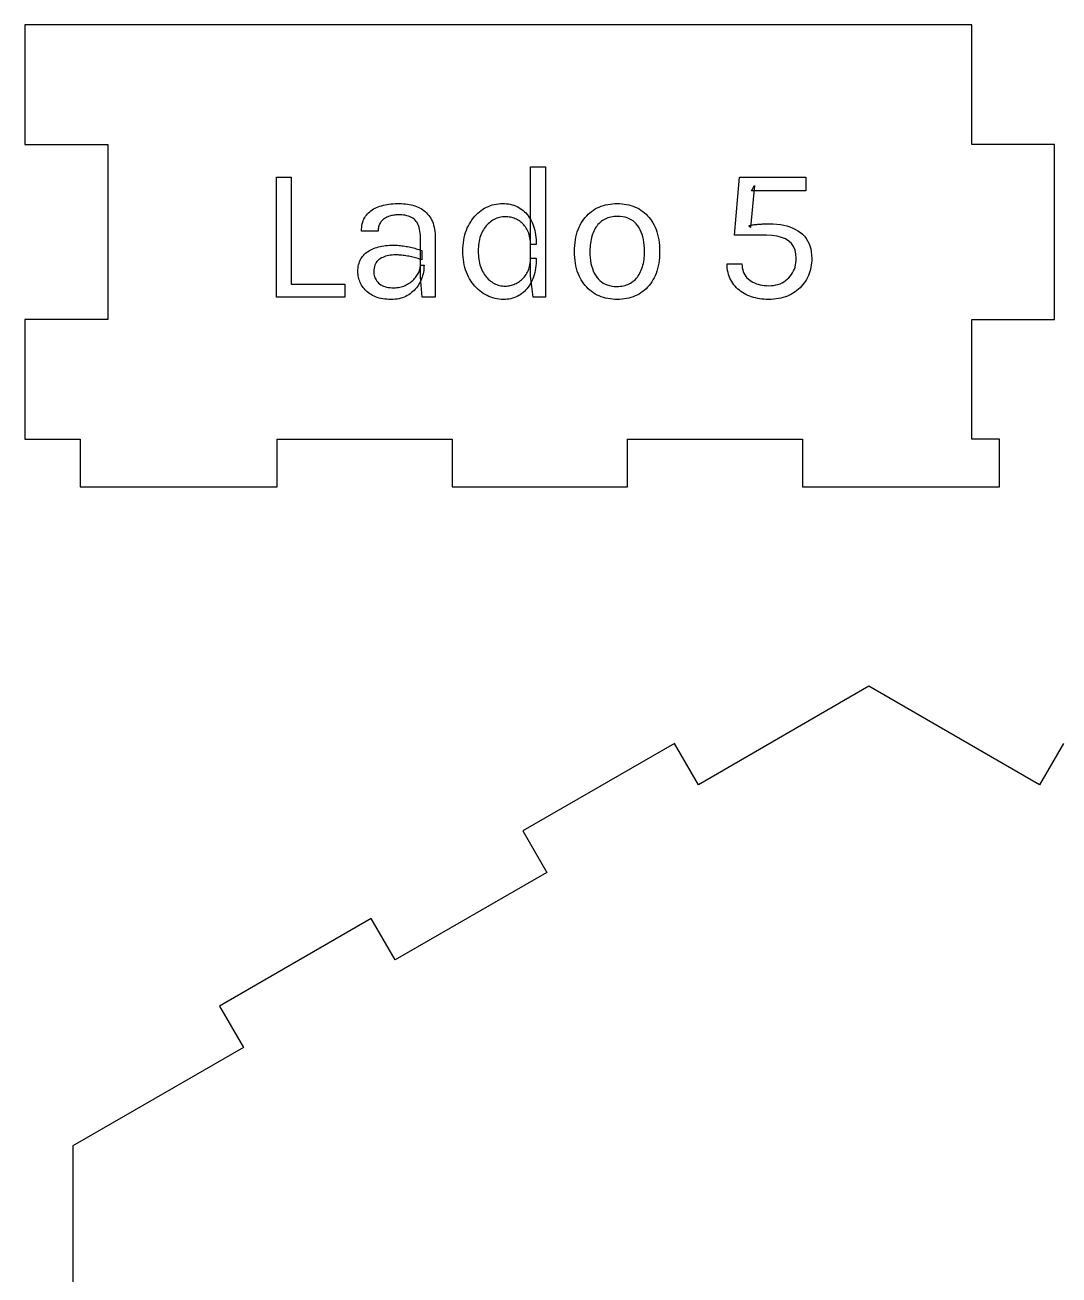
# Model space of a CAD drawing. Header units: millimetres. Extents: x 0 to 174, y 0 to 157.
# Drawn here: x 0 to 64.9, y 78.5 to 157 of the extents above; entities that cross this region are included whole.
import ezdxf

# ---------------------------------------------------------------- set-up
doc = ezdxf.new("R2010")
doc.units = ezdxf.units.MM
doc.layers.get('0').update_dxf_attribs({"linetype": 'CONTINUOUS'})

msp = doc.modelspace()

# ---------------------------------------------------------------- linework, layer by layer
for p, q in [((5.196, 157), (0, 157)), ((0, 157), (0, 149.5)), ((59.468, 157), (5.196, 157)), ((59.468, 149.5), (59.468, 157)), ((0, 149.5), (5.196, 149.5)), ((5.196, 149.5), (5.196, 138.5)), ((64.664, 149.5), (59.468, 149.5)), ((64.664, 138.5), (64.664, 149.5)), ((31.75, 141.252), (31.75, 148.092)), ((31.75, 148.092), (32.686, 148.092)), ((32.686, 148.092), (32.686, 139.908)), ((15.79, 147.444), (16.726, 147.444)), ((15.79, 139.908), (15.79, 147.444)), ((15.79, 147.444), (15.79, 147.444)), ((16.726, 147.444), (16.726, 140.724)), ((44.548, 143.796), (44.872, 147.444)), ((44.872, 147.444), (49.048, 147.444)), ((45.82, 146.916), (45.568, 144.288)), ((45.628, 146.592), (45.82, 146.916)), ((49.048, 147.444), (49.048, 146.592)), ((49.048, 146.592), (45.628, 146.592)), ((21.574, 145.209), (21.646, 145.275)), ((21.646, 145.275), (21.724, 145.336)), ((21.724, 145.336), (21.806, 145.393)), ((21.806, 145.393), (21.892, 145.447)), ((21.892, 145.447), (21.984, 145.495)), ((21.984, 145.495), (22.079, 145.54)), ((22.079, 145.54), (22.18, 145.581)), ((22.18, 145.581), (22.285, 145.617)), ((22.285, 145.617), (22.394, 145.649)), ((22.394, 145.649), (22.506, 145.679)), ((22.506, 145.679), (22.621, 145.704)), ((22.621, 145.704), (22.739, 145.726)), ((22.739, 145.726), (22.86, 145.745)), ((22.86, 145.745), (22.985, 145.761)), ((22.985, 145.761), (23.112, 145.773)), ((23.112, 145.773), (23.242, 145.781)), ((23.242, 145.781), (23.376, 145.786)), ((23.376, 145.786), (23.512, 145.788)), ((23.512, 145.788), (23.512, 145.788)), ((23.512, 145.788), (23.643, 145.786)), ((23.643, 145.786), (23.77, 145.779)), ((23.77, 145.779), (23.895, 145.768)), ((23.895, 145.768), (24.016, 145.752)), ((24.016, 145.752), (24.135, 145.732)), ((24.135, 145.732), (24.25, 145.708)), ((24.25, 145.708), (24.363, 145.679)), ((24.363, 145.679), (24.472, 145.646)), ((24.472, 145.646), (24.579, 145.608)), ((24.579, 145.608), (24.682, 145.566)), ((24.682, 145.566), (24.782, 145.519)), ((24.782, 145.519), (24.877, 145.467)), ((24.877, 145.467), (24.968, 145.409)), ((24.968, 145.409), (25.055, 145.347)), ((25.055, 145.347), (25.137, 145.279)), ((25.137, 145.279), (25.214, 145.206)), ((28.433, 145.179), (28.535, 145.267)), ((28.535, 145.267), (28.642, 145.349)), ((28.642, 145.349), (28.753, 145.425)), ((28.753, 145.425), (28.868, 145.494)), ((28.868, 145.494), (28.984, 145.556)), ((28.984, 145.556), (29.103, 145.61)), ((29.103, 145.61), (29.224, 145.657)), ((29.224, 145.657), (29.348, 145.697)), ((29.348, 145.697), (29.473, 145.73)), ((29.473, 145.73), (29.601, 145.755)), ((29.601, 145.755), (29.731, 145.773)), ((29.731, 145.773), (29.864, 145.784)), ((29.864, 145.784), (29.998, 145.788)), ((29.998, 145.788), (29.998, 145.788)), ((29.998, 145.788), (30.123, 145.785)), ((30.123, 145.785), (30.244, 145.776)), ((30.244, 145.776), (30.362, 145.76)), ((30.362, 145.76), (30.478, 145.739)), ((30.478, 145.739), (30.59, 145.712)), ((30.59, 145.712), (30.699, 145.678)), ((30.699, 145.678), (30.805, 145.638)), ((30.805, 145.638), (30.908, 145.592)), ((30.908, 145.592), (31.008, 145.54)), ((31.008, 145.54), (31.105, 145.482)), ((31.105, 145.482), (31.198, 145.418)), ((31.198, 145.418), (31.287, 145.349)), ((31.287, 145.349), (31.372, 145.274)), ((31.372, 145.274), (31.453, 145.194)), ((35.476, 145.211), (35.584, 145.296)), ((35.584, 145.296), (35.697, 145.374)), ((35.697, 145.374), (35.815, 145.446)), ((35.815, 145.446), (35.937, 145.511)), ((35.937, 145.511), (36.063, 145.569)), ((36.063, 145.569), (36.192, 145.62)), ((36.192, 145.62), (36.325, 145.665)), ((36.325, 145.665), (36.461, 145.702)), ((36.461, 145.702), (36.6, 145.733)), ((36.6, 145.733), (36.743, 145.757)), ((36.743, 145.757), (36.889, 145.774)), ((36.889, 145.774), (37.039, 145.785)), ((37.039, 145.785), (37.192, 145.788)), ((37.192, 145.788), (37.192, 145.788)), ((37.192, 145.788), (37.344, 145.785)), ((37.344, 145.785), (37.493, 145.774)), ((37.493, 145.774), (37.638, 145.757)), ((37.638, 145.757), (37.78, 145.733)), ((37.78, 145.733), (37.919, 145.702)), ((37.919, 145.702), (38.054, 145.665)), ((38.054, 145.665), (38.186, 145.62)), ((38.186, 145.62), (38.315, 145.569)), ((38.315, 145.569), (38.441, 145.511)), ((38.441, 145.511), (38.563, 145.446)), ((38.563, 145.446), (38.681, 145.374)), ((38.681, 145.374), (38.794, 145.296)), ((38.794, 145.296), (38.902, 145.211)), ((21.164, 144.413), (21.185, 144.52)), ((21.185, 144.52), (21.213, 144.623)), ((21.213, 144.623), (21.246, 144.721)), ((21.246, 144.721), (21.286, 144.815)), ((21.286, 144.815), (21.332, 144.903)), ((21.332, 144.903), (21.384, 144.986)), ((21.384, 144.986), (21.442, 145.065)), ((21.442, 145.065), (21.506, 145.139)), ((21.506, 145.139), (21.574, 145.209)), ((22.267, 144.492), (22.244, 144.438)), ((22.293, 144.544), (22.267, 144.492)), ((22.323, 144.593), (22.293, 144.544)), ((22.357, 144.639), (22.323, 144.593)), ((22.394, 144.683), (22.357, 144.639)), ((22.433, 144.724), (22.394, 144.683)), ((22.475, 144.763), (22.433, 144.724)), ((22.519, 144.8), (22.475, 144.763)), ((22.566, 144.835), (22.519, 144.8)), ((22.615, 144.867), (22.566, 144.835)), ((22.667, 144.897), (22.615, 144.867)), ((22.721, 144.924), (22.667, 144.897)), ((22.778, 144.949), (22.721, 144.924)), ((22.837, 144.972), (22.778, 144.949)), ((22.898, 144.993), (22.837, 144.972)), ((22.961, 145.011), (22.898, 144.993)), ((23.025, 145.027), (22.961, 145.011)), ((23.09, 145.041), (23.025, 145.027)), ((23.157, 145.053), (23.09, 145.041)), ((23.225, 145.063), (23.157, 145.053)), ((23.295, 145.07), (23.225, 145.063)), ((23.366, 145.076), (23.295, 145.07)), ((23.438, 145.079), (23.366, 145.076)), ((23.512, 145.08), (23.438, 145.079)), ((23.641, 145.077), (23.512, 145.08)), ((23.512, 145.08), (23.512, 145.08)), ((23.763, 145.066), (23.641, 145.077)), ((23.878, 145.049), (23.763, 145.066)), ((23.987, 145.026), (23.878, 145.049)), ((24.09, 144.995), (23.987, 145.026)), ((24.185, 144.958), (24.09, 144.995)), ((24.274, 144.914), (24.185, 144.958)), ((24.357, 144.863), (24.274, 144.914)), ((24.433, 144.805), (24.357, 144.863)), ((24.502, 144.741), (24.433, 144.805)), ((24.565, 144.669), (24.502, 144.741)), ((24.621, 144.588), (24.565, 144.669)), ((24.67, 144.498), (24.621, 144.588)), ((24.713, 144.4), (24.67, 144.498)), ((25.214, 145.206), (25.287, 145.127)), ((25.287, 145.127), (25.356, 145.044)), ((25.356, 145.044), (25.42, 144.955)), ((25.42, 144.955), (25.48, 144.861)), ((25.48, 144.861), (25.535, 144.761)), ((25.535, 144.761), (25.584, 144.656)), ((25.584, 144.656), (25.627, 144.545)), ((25.627, 144.545), (25.664, 144.428)), ((27.844, 144.39), (27.915, 144.521)), ((27.915, 144.521), (27.99, 144.646)), ((27.99, 144.646), (28.069, 144.765)), ((28.069, 144.765), (28.154, 144.878)), ((28.154, 144.878), (28.242, 144.985)), ((28.242, 144.985), (28.335, 145.085)), ((28.335, 145.085), (28.433, 145.179)), ((29.026, 144.455), (28.963, 144.382)), ((29.093, 144.522), (29.026, 144.455)), ((29.162, 144.586), (29.093, 144.522)), ((29.235, 144.645), (29.162, 144.586)), ((29.311, 144.699), (29.235, 144.645)), ((29.389, 144.749), (29.311, 144.699)), ((29.469, 144.793), (29.389, 144.749)), ((29.551, 144.832), (29.469, 144.793)), ((29.634, 144.866), (29.551, 144.832)), ((29.718, 144.895), (29.634, 144.866)), ((29.805, 144.918), (29.718, 144.895)), ((29.893, 144.937), (29.805, 144.918)), ((29.982, 144.95), (29.893, 144.937)), ((30.073, 144.957), (29.982, 144.95)), ((30.166, 144.96), (30.073, 144.957)), ((30.248, 144.958), (30.166, 144.96)), ((30.166, 144.96), (30.166, 144.96)), ((30.329, 144.952), (30.248, 144.958)), ((30.41, 144.942), (30.329, 144.952)), ((30.489, 144.928), (30.41, 144.942)), ((30.567, 144.91), (30.489, 144.928)), ((30.643, 144.888), (30.567, 144.91)), ((30.719, 144.862), (30.643, 144.888)), ((30.794, 144.831), (30.719, 144.862)), ((30.867, 144.797), (30.794, 144.831)), ((30.94, 144.759), (30.867, 144.797)), ((31.011, 144.717), (30.94, 144.759)), ((31.079, 144.671), (31.011, 144.717)), ((31.144, 144.621), (31.079, 144.671)), ((31.206, 144.568), (31.144, 144.621)), ((31.266, 144.511), (31.206, 144.568)), ((31.323, 144.45), (31.266, 144.511)), ((31.378, 144.385), (31.323, 144.45)), ((31.453, 145.194), (31.529, 145.108)), ((31.529, 145.108), (31.601, 145.018)), ((31.601, 145.018), (31.668, 144.921)), ((31.668, 144.921), (31.732, 144.82)), ((31.732, 144.82), (31.791, 144.713)), ((31.791, 144.713), (31.846, 144.6)), ((31.846, 144.6), (31.896, 144.482)), ((31.896, 144.482), (31.941, 144.36)), ((34.864, 144.435), (34.936, 144.566)), ((34.936, 144.566), (35.013, 144.69)), ((35.013, 144.69), (35.096, 144.807)), ((35.096, 144.807), (35.183, 144.918)), ((35.183, 144.918), (35.276, 145.022)), ((35.276, 145.022), (35.373, 145.12)), ((35.373, 145.12), (35.476, 145.211)), ((35.985, 144.467), (35.925, 144.393)), ((36.05, 144.536), (35.985, 144.467)), ((36.118, 144.601), (36.05, 144.536)), ((36.189, 144.661), (36.118, 144.601)), ((36.265, 144.717), (36.189, 144.661)), ((36.344, 144.768), (36.265, 144.717)), ((36.427, 144.813), (36.344, 144.768)), ((36.513, 144.853), (36.427, 144.813)), ((36.603, 144.888), (36.513, 144.853)), ((36.696, 144.917), (36.603, 144.888)), ((36.793, 144.941), (36.696, 144.917)), ((36.894, 144.96), (36.793, 144.941)), ((36.998, 144.973), (36.894, 144.96)), ((37.105, 144.981), (36.998, 144.973)), ((37.216, 144.984), (37.105, 144.981)), ((37.38, 144.978), (37.216, 144.984)), ((37.216, 144.984), (37.216, 144.984)), ((37.535, 144.96), (37.38, 144.978)), ((37.683, 144.931), (37.535, 144.96)), ((37.822, 144.889), (37.683, 144.931)), ((37.953, 144.836), (37.822, 144.889)), ((38.075, 144.771), (37.953, 144.836)), ((38.189, 144.694), (38.075, 144.771)), ((38.295, 144.606), (38.189, 144.694)), ((38.393, 144.505), (38.295, 144.606)), ((38.482, 144.393), (38.393, 144.505)), ((38.902, 145.211), (39.004, 145.12)), ((39.004, 145.12), (39.102, 145.022)), ((39.102, 145.022), (39.194, 144.918)), ((39.194, 144.918), (39.281, 144.807)), ((39.281, 144.807), (39.363, 144.69)), ((39.363, 144.69), (39.439, 144.566)), ((39.439, 144.566), (39.511, 144.435)), ((45.628, 144.432), (45.691, 144.443)), ((45.691, 144.443), (45.756, 144.452)), ((45.756, 144.452), (45.822, 144.461)), ((45.822, 144.461), (45.889, 144.469)), ((45.889, 144.469), (45.959, 144.477)), ((45.959, 144.477), (46.03, 144.483)), ((46.03, 144.483), (46.102, 144.489)), ((46.102, 144.489), (46.174, 144.494)), ((46.174, 144.494), (46.245, 144.499)), ((46.245, 144.499), (46.315, 144.503)), ((46.315, 144.503), (46.382, 144.506)), ((46.382, 144.506), (46.449, 144.509)), ((46.449, 144.509), (46.513, 144.512)), ((46.513, 144.512), (46.576, 144.514)), ((46.576, 144.514), (46.638, 144.515)), ((46.638, 144.515), (46.698, 144.516)), ((46.698, 144.516), (46.756, 144.516)), ((46.756, 144.516), (46.756, 144.516)), ((46.756, 144.516), (46.996, 144.511)), ((46.996, 144.511), (47.225, 144.494)), ((47.225, 144.494), (47.445, 144.467)), ((47.445, 144.467), (47.654, 144.429)), ((21.136, 144.06), (21.139, 144.182)), ((22.18, 144.06), (21.136, 144.06)), ((21.139, 144.182), (21.148, 144.3)), ((21.148, 144.3), (21.164, 144.413)), ((22.182, 144.13), (22.18, 144.06)), ((22.18, 144.06), (22.18, 144.06)), ((22.187, 144.196), (22.182, 144.13)), ((22.196, 144.261), (22.187, 144.196)), ((22.208, 144.323), (22.196, 144.261)), ((22.224, 144.382), (22.208, 144.323)), ((22.244, 144.438), (22.224, 144.382)), ((24.75, 144.293), (24.713, 144.4)), ((24.779, 144.178), (24.75, 144.293)), ((24.802, 144.053), (24.779, 144.178)), ((24.819, 143.92), (24.802, 144.053)), ((24.829, 143.778), (24.819, 143.92)), ((24.832, 143.628), (24.829, 143.778)), ((25.664, 144.428), (25.696, 144.305)), ((25.696, 144.305), (25.722, 144.177)), ((25.722, 144.177), (25.742, 144.042)), ((25.742, 144.042), (25.757, 143.902)), ((25.757, 143.902), (25.765, 143.756)), ((25.765, 143.756), (25.768, 143.604)), ((27.557, 143.495), (27.588, 143.656)), ((27.588, 143.656), (27.625, 143.813)), ((27.625, 143.813), (27.67, 143.965)), ((27.67, 143.965), (27.721, 144.111)), ((27.721, 144.111), (27.779, 144.253)), ((27.779, 144.253), (27.844, 144.39)), ((28.61, 143.754), (28.575, 143.648)), ((28.649, 143.857), (28.61, 143.754)), ((28.693, 143.955), (28.649, 143.857)), ((28.741, 144.049), (28.693, 143.955)), ((28.792, 144.139), (28.741, 144.049)), ((28.846, 144.225), (28.792, 144.139)), ((28.903, 144.306), (28.846, 144.225)), ((28.963, 144.382), (28.903, 144.306)), ((31.43, 144.316), (31.378, 144.385)), ((31.479, 144.244), (31.43, 144.316)), ((31.525, 144.168), (31.479, 144.244)), ((31.568, 144.088), (31.525, 144.168)), ((31.606, 144.005), (31.568, 144.088)), ((31.64, 143.918), (31.606, 144.005)), ((31.669, 143.827), (31.64, 143.918)), ((31.694, 143.733), (31.669, 143.827)), ((31.714, 143.635), (31.694, 143.733)), ((31.941, 144.36), (31.981, 144.233)), ((31.981, 144.233), (32.015, 144.101)), ((32.015, 144.101), (32.044, 143.964)), ((32.044, 143.964), (32.068, 143.822)), ((32.068, 143.822), (32.086, 143.676)), ((32.086, 143.676), (32.099, 143.525)), ((34.572, 143.517), (34.603, 143.686)), ((34.603, 143.686), (34.641, 143.848)), ((34.641, 143.848), (34.687, 144.005)), ((34.687, 144.005), (34.739, 144.155)), ((34.739, 144.155), (34.798, 144.298)), ((34.798, 144.298), (34.864, 144.435)), ((35.605, 143.749), (35.575, 143.641)), ((35.639, 143.854), (35.605, 143.749)), ((35.677, 143.955), (35.639, 143.854)), ((35.719, 144.052), (35.677, 143.955)), ((35.765, 144.144), (35.719, 144.052)), ((35.814, 144.231), (35.765, 144.144)), ((35.868, 144.315), (35.814, 144.231)), ((35.925, 144.393), (35.868, 144.315)), ((38.563, 144.27), (38.482, 144.393)), ((38.635, 144.139), (38.563, 144.27)), ((38.699, 143.999), (38.635, 144.139)), ((38.755, 143.851), (38.699, 143.999)), ((38.802, 143.693), (38.755, 143.851)), ((38.84, 143.527), (38.802, 143.693)), ((39.511, 144.435), (39.577, 144.298)), ((39.577, 144.298), (39.635, 144.155)), ((39.635, 144.155), (39.687, 144.005)), ((39.687, 144.005), (39.732, 143.848)), ((39.732, 143.848), (39.77, 143.686)), ((39.77, 143.686), (39.801, 143.517)), ((46.564, 143.796), (44.548, 143.796)), ((45.448, 144.396), (45.506, 144.409)), ((45.568, 144.288), (45.448, 144.396)), ((45.506, 144.409), (45.566, 144.421)), ((45.566, 144.421), (45.628, 144.432)), ((46.92, 143.781), (46.564, 143.796)), ((46.564, 143.796), (46.564, 143.796)), ((47.238, 143.738), (46.92, 143.781)), ((47.519, 143.665), (47.238, 143.738)), ((47.762, 143.564), (47.519, 143.665)), ((47.654, 144.429), (47.853, 144.38)), ((47.853, 144.38), (48.041, 144.319)), ((48.041, 144.319), (48.22, 144.248)), ((48.22, 144.248), (48.388, 144.167)), ((48.388, 144.167), (48.546, 144.074)), ((48.546, 144.074), (48.694, 143.97)), ((48.694, 143.97), (48.83, 143.855)), ((48.83, 143.855), (48.951, 143.73)), ((48.951, 143.73), (49.058, 143.594)), ((21.625, 142.833), (21.711, 142.881)), ((21.711, 142.881), (21.801, 142.925)), ((21.801, 142.925), (21.895, 142.965)), ((21.895, 142.965), (21.994, 143.001)), ((21.994, 143.001), (22.096, 143.033)), ((22.096, 143.033), (22.201, 143.063)), ((22.201, 143.063), (22.308, 143.088)), ((22.308, 143.088), (22.417, 143.11)), ((22.417, 143.11), (22.53, 143.129)), ((22.53, 143.129), (22.644, 143.145)), ((22.644, 143.145), (22.761, 143.157)), ((22.761, 143.157), (22.881, 143.165)), ((22.881, 143.165), (23.003, 143.17)), ((23.003, 143.17), (23.128, 143.172)), ((23.128, 143.172), (23.128, 143.172)), ((23.128, 143.172), (23.218, 143.171)), ((23.218, 143.171), (23.308, 143.168)), ((23.308, 143.168), (23.398, 143.164)), ((23.398, 143.164), (23.489, 143.158)), ((23.489, 143.158), (23.579, 143.149)), ((23.579, 143.149), (23.669, 143.14)), ((23.669, 143.14), (23.76, 143.128)), ((23.76, 143.128), (23.85, 143.114)), ((23.85, 143.114), (23.94, 143.099)), ((23.94, 143.099), (24.031, 143.082)), ((24.031, 143.082), (24.121, 143.063)), ((24.121, 143.063), (24.211, 143.043)), ((24.211, 143.043), (24.301, 143.022)), ((24.301, 143.022), (24.39, 142.999)), ((24.39, 142.999), (24.479, 142.976)), ((24.479, 142.976), (24.567, 142.95)), ((24.567, 142.95), (24.655, 142.924)), ((24.655, 142.924), (24.742, 142.896)), ((24.742, 142.896), (24.829, 142.867)), ((24.832, 141.168), (24.832, 143.628)), ((25.768, 143.604), (25.768, 143.604)), ((25.768, 143.604), (25.768, 139.908)), ((27.502, 142.8), (27.505, 142.981)), ((27.505, 142.981), (27.516, 143.157)), ((27.516, 143.157), (27.533, 143.329)), ((27.533, 143.329), (27.557, 143.495)), ((28.464, 142.933), (28.462, 142.8)), ((28.471, 143.061), (28.464, 142.933)), ((28.483, 143.186), (28.471, 143.061)), ((28.499, 143.307), (28.483, 143.186)), ((28.52, 143.425), (28.499, 143.307)), ((28.545, 143.538), (28.52, 143.425)), ((28.575, 143.648), (28.545, 143.538)), ((31.73, 143.534), (31.714, 143.635)), ((31.741, 143.429), (31.73, 143.534)), ((31.748, 143.32), (31.741, 143.429)), ((31.75, 143.208), (31.748, 143.32)), ((32.11, 143.208), (31.75, 143.208)), ((32.099, 143.525), (32.107, 143.369)), ((32.107, 143.369), (32.11, 143.208)), ((32.11, 143.208), (32.11, 143.208)), ((34.516, 142.776), (34.52, 142.971)), ((34.52, 142.971), (34.53, 143.159)), ((34.53, 143.159), (34.547, 143.341)), ((34.547, 143.341), (34.572, 143.517)), ((35.478, 142.911), (35.476, 142.776)), ((35.484, 143.042), (35.478, 142.911)), ((35.494, 143.169), (35.484, 143.042)), ((35.508, 143.293), (35.494, 143.169)), ((35.526, 143.413), (35.508, 143.293)), ((35.548, 143.529), (35.526, 143.413)), ((35.575, 143.641), (35.548, 143.529)), ((38.87, 143.352), (38.84, 143.527)), ((38.891, 143.169), (38.87, 143.352)), ((38.904, 142.977), (38.891, 143.169)), ((38.908, 142.776), (38.904, 142.977)), ((39.801, 143.517), (39.825, 143.341)), ((39.825, 143.341), (39.842, 143.159)), ((39.842, 143.159), (39.853, 142.971)), ((39.853, 142.971), (39.856, 142.776)), ((47.968, 143.433), (47.762, 143.564)), ((48.137, 143.273), (47.968, 143.433)), ((48.268, 143.085), (48.137, 143.273)), ((48.361, 142.867), (48.268, 143.085)), ((49.058, 143.594), (49.151, 143.448)), ((49.151, 143.448), (49.23, 143.291)), ((49.23, 143.291), (49.294, 143.123)), ((49.294, 143.123), (49.344, 142.944)), ((49.344, 142.944), (49.379, 142.755)), ((20.981, 142.044), (21.013, 142.137)), ((21.013, 142.137), (21.051, 142.225)), ((21.051, 142.225), (21.094, 142.309)), ((21.094, 142.309), (21.144, 142.389)), ((21.144, 142.389), (21.199, 142.464)), ((21.199, 142.464), (21.259, 142.535)), ((21.259, 142.535), (21.324, 142.603)), ((21.324, 142.603), (21.393, 142.666)), ((21.393, 142.666), (21.466, 142.726)), ((21.466, 142.726), (21.543, 142.781)), ((21.543, 142.781), (21.625, 142.833)), ((22.098, 142.151), (22.047, 142.08)), ((22.157, 142.215), (22.098, 142.151)), ((22.225, 142.272), (22.157, 142.215)), ((22.3, 142.323), (22.225, 142.272)), ((22.381, 142.368), (22.3, 142.323)), ((22.466, 142.408), (22.381, 142.368)), ((22.554, 142.444), (22.466, 142.408)), ((22.646, 142.475), (22.554, 142.444)), ((22.741, 142.501), (22.646, 142.475)), ((22.84, 142.522), (22.741, 142.501)), ((22.943, 142.539), (22.84, 142.522)), ((23.049, 142.551), (22.943, 142.539)), ((23.159, 142.558), (23.049, 142.551)), ((23.272, 142.56), (23.159, 142.558)), ((23.348, 142.559), (23.272, 142.56)), ((23.272, 142.56), (23.272, 142.56)), ((23.426, 142.557), (23.348, 142.559)), ((23.506, 142.552), (23.426, 142.557)), ((23.586, 142.547), (23.506, 142.552)), ((23.669, 142.539), (23.586, 142.547)), ((23.753, 142.53), (23.669, 142.539)), ((23.838, 142.519), (23.753, 142.53)), ((23.925, 142.506), (23.838, 142.519)), ((24.013, 142.492), (23.925, 142.506)), ((24.103, 142.476), (24.013, 142.492)), ((24.193, 142.459), (24.103, 142.476)), ((24.281, 142.44), (24.193, 142.459)), ((24.366, 142.42), (24.281, 142.44)), ((24.451, 142.399), (24.366, 142.42)), ((24.533, 142.377), (24.451, 142.399)), ((24.613, 142.354), (24.533, 142.377)), ((24.692, 142.329), (24.613, 142.354)), ((24.768, 142.303), (24.692, 142.329)), ((24.843, 142.276), (24.768, 142.303)), ((24.829, 142.867), (24.916, 142.836)), ((24.916, 142.248), (24.843, 142.276)), ((24.916, 142.836), (24.916, 142.836)), ((24.916, 142.836), (24.916, 142.248)), ((27.506, 142.618), (27.502, 142.8)), ((27.502, 142.8), (27.502, 142.8)), ((27.516, 142.44), (27.506, 142.618)), ((27.533, 142.267), (27.516, 142.44)), ((27.558, 142.1), (27.533, 142.267)), ((27.589, 141.937), (27.558, 142.1)), ((28.462, 142.8), (28.462, 142.8)), ((28.462, 142.8), (28.464, 142.665)), ((28.464, 142.665), (28.471, 142.534)), ((28.471, 142.534), (28.483, 142.407)), ((28.483, 142.407), (28.499, 142.284)), ((28.499, 142.284), (28.52, 142.164)), ((28.52, 142.164), (28.545, 142.048)), ((31.729, 142.036), (31.741, 142.139)), ((31.741, 142.139), (31.748, 142.246)), ((31.748, 142.246), (31.75, 142.356)), ((31.75, 142.356), (31.75, 142.356)), ((31.75, 142.356), (32.11, 142.356)), ((32.107, 142.192), (32.099, 142.033)), ((32.11, 142.356), (32.107, 142.192)), ((34.52, 142.582), (34.516, 142.776)), ((34.516, 142.776), (34.516, 142.776)), ((34.53, 142.395), (34.52, 142.582)), ((34.547, 142.214), (34.53, 142.395)), ((34.572, 142.039), (34.547, 142.214)), ((35.476, 142.776), (35.476, 142.776)), ((35.476, 142.776), (35.48, 142.577)), ((35.48, 142.577), (35.493, 142.387)), ((35.493, 142.387), (35.515, 142.206)), ((35.515, 142.206), (35.545, 142.032)), ((38.836, 142.029), (38.858, 142.144)), ((38.858, 142.144), (38.876, 142.263)), ((38.876, 142.263), (38.89, 142.386)), ((38.89, 142.386), (38.9, 142.512)), ((38.9, 142.512), (38.906, 142.642)), ((38.906, 142.642), (38.908, 142.776)), ((38.908, 142.776), (38.908, 142.776)), ((39.825, 142.214), (39.801, 142.039)), ((39.842, 142.395), (39.825, 142.214)), ((39.853, 142.582), (39.842, 142.395)), ((39.856, 142.776), (39.853, 142.582)), ((39.856, 142.776), (39.856, 142.776)), ((48.417, 142.62), (48.361, 142.867)), ((48.436, 142.344), (48.417, 142.62)), ((48.417, 142.063), (48.431, 142.201)), ((48.431, 142.201), (48.436, 142.344)), ((48.436, 142.344), (48.436, 142.344)), ((49.379, 142.755), (49.401, 142.555)), ((49.405, 142.199), (49.395, 142.057)), ((49.401, 142.555), (49.408, 142.344)), ((49.408, 142.344), (49.405, 142.199)), ((49.408, 142.344), (49.408, 142.344)), ((20.908, 141.516), (20.911, 141.63)), ((20.91, 141.428), (20.908, 141.516)), ((20.908, 141.516), (20.908, 141.516)), ((20.917, 141.34), (20.91, 141.428)), ((20.911, 141.63), (20.92, 141.74)), ((20.929, 141.253), (20.917, 141.34)), ((20.92, 141.74), (20.934, 141.846)), ((20.934, 141.846), (20.955, 141.947)), ((20.955, 141.947), (20.981, 142.044)), ((21.908, 141.627), (21.904, 141.516)), ((21.904, 141.516), (21.904, 141.516)), ((21.904, 141.516), (21.907, 141.433)), ((21.907, 141.433), (21.916, 141.353)), ((21.92, 141.731), (21.908, 141.627)), ((21.916, 141.353), (21.931, 141.275)), ((21.94, 141.828), (21.92, 141.731)), ((21.967, 141.919), (21.94, 141.828)), ((22.003, 142.003), (21.967, 141.919)), ((22.047, 142.08), (22.003, 142.003)), ((24.613, 141.264), (24.655, 141.33)), ((24.655, 141.33), (24.692, 141.396)), ((24.692, 141.396), (24.725, 141.462)), ((24.725, 141.462), (24.753, 141.528)), ((24.753, 141.528), (24.777, 141.594)), ((24.777, 141.594), (24.797, 141.66)), ((24.797, 141.66), (24.812, 141.726)), ((24.812, 141.726), (24.823, 141.792)), ((24.823, 141.792), (24.83, 141.858)), ((24.83, 141.858), (24.832, 141.924)), ((24.832, 141.924), (24.832, 141.924)), ((24.832, 141.924), (25.06, 141.924)), ((24.998, 141.369), (24.97, 141.263)), ((25.02, 141.477), (24.998, 141.369)), ((25.038, 141.586), (25.02, 141.477)), ((25.05, 141.697), (25.038, 141.586)), ((25.058, 141.81), (25.05, 141.697)), ((25.06, 141.924), (25.058, 141.81)), ((27.627, 141.779), (27.589, 141.937)), ((27.673, 141.625), (27.627, 141.779)), ((27.725, 141.477), (27.673, 141.625)), ((27.784, 141.334), (27.725, 141.477)), ((27.85, 141.195), (27.784, 141.334)), ((28.545, 142.048), (28.575, 141.936)), ((28.575, 141.936), (28.61, 141.828)), ((28.61, 141.828), (28.649, 141.724)), ((28.649, 141.724), (28.693, 141.624)), ((28.693, 141.624), (28.741, 141.528)), ((28.741, 141.528), (28.792, 141.436)), ((28.792, 141.436), (28.846, 141.349)), ((28.846, 141.349), (28.903, 141.267)), ((31.417, 141.255), (31.468, 141.328)), ((31.468, 141.328), (31.516, 141.405)), ((31.516, 141.405), (31.56, 141.485)), ((31.56, 141.485), (31.6, 141.569)), ((31.6, 141.569), (31.635, 141.656)), ((31.635, 141.656), (31.666, 141.746)), ((31.666, 141.746), (31.692, 141.839)), ((31.692, 141.839), (31.713, 141.936)), ((31.713, 141.936), (31.729, 142.036)), ((31.976, 141.313), (31.935, 141.185)), ((32.012, 141.447), (31.976, 141.313)), ((32.042, 141.586), (32.012, 141.447)), ((32.066, 141.73), (32.042, 141.586)), ((32.085, 141.879), (32.066, 141.73)), ((32.099, 142.033), (32.085, 141.879)), ((34.603, 141.87), (34.572, 142.039)), ((34.641, 141.708), (34.603, 141.87)), ((34.687, 141.551), (34.641, 141.708)), ((34.739, 141.401), (34.687, 141.551)), ((34.798, 141.258), (34.739, 141.401)), ((35.545, 142.032), (35.583, 141.868)), ((35.583, 141.868), (35.63, 141.711)), ((35.63, 141.711), (35.686, 141.564)), ((35.686, 141.564), (35.751, 141.424)), ((35.751, 141.424), (35.824, 141.293)), ((38.516, 141.248), (38.569, 141.331)), ((38.569, 141.331), (38.619, 141.418)), ((38.619, 141.418), (38.665, 141.51)), ((38.665, 141.51), (38.707, 141.606)), ((38.707, 141.606), (38.745, 141.706)), ((38.745, 141.706), (38.779, 141.81)), ((38.779, 141.81), (38.81, 141.918)), ((38.81, 141.918), (38.836, 142.029)), ((39.635, 141.401), (39.577, 141.258)), ((39.687, 141.551), (39.635, 141.401)), ((39.732, 141.708), (39.687, 141.551)), ((39.77, 141.87), (39.732, 141.708)), ((39.801, 142.039), (39.77, 141.87)), ((44.097, 141.865), (44.092, 142.008)), ((44.092, 142.008), (44.092, 142.008)), ((44.092, 142.008), (45.028, 142.008)), ((44.108, 141.727), (44.097, 141.865)), ((44.127, 141.593), (44.108, 141.727)), ((44.153, 141.463), (44.127, 141.593)), ((44.185, 141.338), (44.153, 141.463)), ((44.225, 141.218), (44.185, 141.338)), ((45.028, 142.008), (45.033, 141.875)), ((45.033, 141.875), (45.047, 141.748)), ((45.047, 141.748), (45.072, 141.628)), ((45.072, 141.628), (45.105, 141.515)), ((45.105, 141.515), (45.149, 141.408)), ((45.149, 141.408), (45.202, 141.308)), ((45.202, 141.308), (45.265, 141.215)), ((48.059, 141.224), (48.138, 141.33)), ((48.138, 141.33), (48.208, 141.441)), ((48.208, 141.441), (48.269, 141.556)), ((48.269, 141.556), (48.32, 141.676)), ((48.32, 141.676), (48.362, 141.8)), ((48.362, 141.8), (48.394, 141.929)), ((48.394, 141.929), (48.417, 142.063)), ((49.246, 141.391), (49.197, 141.267)), ((49.289, 141.519), (49.246, 141.391)), ((49.326, 141.649), (49.289, 141.519)), ((49.355, 141.782), (49.326, 141.649)), ((49.378, 141.918), (49.355, 141.782)), ((49.395, 142.057), (49.378, 141.918)), ((16.726, 140.724), (20.086, 140.724)), ((20.086, 140.724), (20.086, 139.908)), ((20.945, 141.168), (20.929, 141.253)), ((20.965, 141.083), (20.945, 141.168)), ((20.99, 140.998), (20.965, 141.083)), ((21.02, 140.915), (20.99, 140.998)), ((21.054, 140.832), (21.02, 140.915)), ((21.093, 140.751), (21.054, 140.832)), ((21.136, 140.67), (21.093, 140.751)), ((21.184, 140.591), (21.136, 140.67)), ((21.237, 140.515), (21.184, 140.591)), ((21.931, 141.275), (21.953, 141.199)), ((21.953, 141.199), (21.98, 141.126)), ((21.98, 141.126), (22.013, 141.055)), ((22.013, 141.055), (22.053, 140.987)), ((22.053, 140.987), (22.098, 140.921)), ((22.098, 140.921), (22.149, 140.857)), ((22.149, 140.857), (22.207, 140.796)), ((22.207, 140.796), (22.271, 140.739)), ((22.271, 140.739), (22.343, 140.688)), ((22.343, 140.688), (22.422, 140.643)), ((22.422, 140.643), (22.508, 140.604)), ((22.508, 140.604), (22.601, 140.571)), ((22.601, 140.571), (22.701, 140.544)), ((22.701, 140.544), (22.809, 140.523)), ((22.809, 140.523), (22.924, 140.508)), ((23.36, 140.505), (23.448, 140.516)), ((23.448, 140.516), (23.536, 140.531)), ((23.536, 140.531), (23.621, 140.551)), ((23.621, 140.551), (23.704, 140.575)), ((23.704, 140.575), (23.786, 140.603)), ((23.786, 140.603), (23.865, 140.636)), ((23.865, 140.636), (23.943, 140.673)), ((23.943, 140.673), (24.019, 140.715)), ((24.019, 140.715), (24.092, 140.76)), ((24.092, 140.76), (24.163, 140.807)), ((24.163, 140.807), (24.23, 140.856)), ((24.23, 140.856), (24.294, 140.908)), ((24.294, 140.908), (24.355, 140.962)), ((24.355, 140.962), (24.413, 141.018)), ((24.413, 141.018), (24.468, 141.076)), ((24.468, 141.076), (24.519, 141.136)), ((24.519, 141.136), (24.568, 141.199)), ((24.568, 141.199), (24.613, 141.264)), ((24.642, 140.578), (24.578, 140.493)), ((24.703, 140.667), (24.642, 140.578)), ((24.759, 140.76), (24.703, 140.667)), ((24.811, 140.856), (24.759, 140.76)), ((24.858, 140.955), (24.811, 140.856)), ((24.952, 139.908), (24.832, 141.168)), ((24.901, 141.056), (24.858, 140.955)), ((24.938, 141.159), (24.901, 141.056)), ((24.97, 141.263), (24.938, 141.159)), ((27.922, 141.062), (27.85, 141.195)), ((27.999, 140.935), (27.922, 141.062)), ((28.08, 140.814), (27.999, 140.935)), ((28.166, 140.699), (28.08, 140.814)), ((28.257, 140.59), (28.166, 140.699)), ((28.352, 140.488), (28.257, 140.59)), ((28.903, 141.267), (28.963, 141.189)), ((28.963, 141.189), (29.026, 141.116)), ((29.026, 141.116), (29.093, 141.047)), ((29.093, 141.047), (29.162, 140.983)), ((29.162, 140.983), (29.235, 140.923)), ((29.235, 140.923), (29.311, 140.868)), ((29.311, 140.868), (29.389, 140.818)), ((29.389, 140.818), (29.469, 140.773)), ((29.469, 140.773), (29.551, 140.733)), ((29.551, 140.733), (29.634, 140.699)), ((29.634, 140.699), (29.718, 140.67)), ((29.718, 140.67), (29.805, 140.646)), ((29.805, 140.646), (29.893, 140.628)), ((29.893, 140.628), (29.982, 140.615)), ((29.982, 140.615), (30.073, 140.607)), ((30.073, 140.607), (30.166, 140.604)), ((30.166, 140.604), (30.244, 140.606)), ((30.166, 140.604), (30.166, 140.604)), ((30.244, 140.606), (30.321, 140.612)), ((30.321, 140.612), (30.398, 140.622)), ((30.398, 140.622), (30.474, 140.637)), ((30.474, 140.637), (30.549, 140.655)), ((30.549, 140.655), (30.624, 140.677)), ((30.624, 140.677), (30.699, 140.704)), ((30.699, 140.704), (30.773, 140.735)), ((30.773, 140.735), (30.846, 140.769)), ((30.846, 140.769), (30.919, 140.808)), ((30.919, 140.808), (30.99, 140.851)), ((30.99, 140.851), (31.059, 140.897)), ((31.059, 140.897), (31.125, 140.947)), ((31.125, 140.947), (31.189, 141.001)), ((31.189, 141.001), (31.25, 141.059)), ((31.25, 141.059), (31.308, 141.121)), ((31.308, 141.121), (31.364, 141.186)), ((31.364, 141.186), (31.417, 141.255)), ((31.588, 140.524), (31.516, 140.434)), ((31.656, 140.621), (31.588, 140.524)), ((31.72, 140.723), (31.656, 140.621)), ((31.781, 140.83), (31.72, 140.723)), ((31.906, 139.908), (31.75, 141.252)), ((31.837, 140.943), (31.781, 140.83)), ((31.889, 141.061), (31.837, 140.943)), ((31.935, 141.185), (31.889, 141.061)), ((34.864, 141.12), (34.798, 141.258)), ((34.936, 140.989), (34.864, 141.12)), ((35.013, 140.864), (34.936, 140.989)), ((35.096, 140.746), (35.013, 140.864)), ((35.183, 140.635), (35.096, 140.746)), ((35.276, 140.53), (35.183, 140.635)), ((35.373, 140.432), (35.276, 140.53)), ((35.824, 141.293), (35.905, 141.171)), ((35.905, 141.171), (35.995, 141.059)), ((35.995, 141.059), (36.093, 140.958)), ((36.093, 140.958), (36.199, 140.87)), ((36.199, 140.87), (36.313, 140.793)), ((36.313, 140.793), (36.435, 140.728)), ((36.435, 140.728), (36.566, 140.675)), ((36.566, 140.675), (36.704, 140.633)), ((36.704, 140.633), (36.851, 140.604)), ((36.851, 140.604), (37.005, 140.586)), ((37.005, 140.586), (37.168, 140.58)), ((37.168, 140.58), (37.278, 140.583)), ((37.168, 140.58), (37.168, 140.58)), ((37.168, 140.58), (37.168, 140.58)), ((37.278, 140.583), (37.385, 140.591)), ((37.385, 140.591), (37.488, 140.604)), ((37.488, 140.604), (37.588, 140.623)), ((37.588, 140.623), (37.684, 140.647)), ((37.684, 140.647), (37.777, 140.676)), ((37.777, 140.676), (37.867, 140.711)), ((37.867, 140.711), (37.953, 140.751)), ((37.953, 140.751), (38.036, 140.796)), ((38.036, 140.796), (38.116, 140.847)), ((38.116, 140.847), (38.192, 140.903)), ((38.192, 140.903), (38.264, 140.963)), ((38.264, 140.963), (38.333, 141.027)), ((38.333, 141.027), (38.398, 141.097)), ((38.398, 141.097), (38.459, 141.17)), ((38.459, 141.17), (38.516, 141.248)), ((39.102, 140.53), (39.004, 140.432)), ((39.194, 140.635), (39.102, 140.53)), ((39.281, 140.746), (39.194, 140.635)), ((39.363, 140.864), (39.281, 140.746)), ((39.439, 140.989), (39.363, 140.864)), ((39.511, 141.12), (39.439, 140.989)), ((39.577, 141.258), (39.511, 141.12)), ((44.271, 141.102), (44.225, 141.218)), ((44.324, 140.99), (44.271, 141.102)), ((44.385, 140.883), (44.324, 140.99)), ((44.452, 140.781), (44.385, 140.883)), ((44.525, 140.683), (44.452, 140.781)), ((44.603, 140.59), (44.525, 140.683)), ((44.685, 140.502), (44.603, 140.59)), ((45.265, 141.215), (45.337, 141.129)), ((45.337, 141.129), (45.419, 141.049)), ((45.419, 141.049), (45.511, 140.976)), ((45.511, 140.976), (45.61, 140.91)), ((45.61, 140.91), (45.713, 140.851)), ((45.713, 140.851), (45.821, 140.799)), ((45.821, 140.799), (45.932, 140.753)), ((45.932, 140.753), (46.049, 140.715)), ((46.049, 140.715), (46.169, 140.684)), ((46.169, 140.684), (46.295, 140.659)), ((46.295, 140.659), (46.424, 140.642)), ((46.424, 140.642), (46.558, 140.631)), ((46.558, 140.631), (46.696, 140.628)), ((46.696, 140.628), (46.855, 140.633)), ((46.696, 140.628), (46.696, 140.628)), ((46.855, 140.633), (47.006, 140.648)), ((47.006, 140.648), (47.151, 140.673)), ((47.151, 140.673), (47.289, 140.707)), ((47.289, 140.707), (47.42, 140.752)), ((47.42, 140.752), (47.544, 140.806)), ((47.544, 140.806), (47.661, 140.871)), ((47.661, 140.871), (47.771, 140.945)), ((47.771, 140.945), (47.875, 141.029)), ((47.875, 141.029), (47.971, 141.123)), ((47.971, 141.123), (48.059, 141.224)), ((48.769, 140.598), (48.678, 140.504)), ((48.855, 140.698), (48.769, 140.598)), ((48.935, 140.803), (48.855, 140.698)), ((49.009, 140.912), (48.935, 140.803)), ((49.078, 141.027), (49.009, 140.912)), ((49.141, 141.145), (49.078, 141.027)), ((49.197, 141.267), (49.141, 141.145)), ((20.086, 139.908), (15.79, 139.908)), ((21.294, 140.442), (21.237, 140.515)), ((21.356, 140.372), (21.294, 140.442)), ((21.423, 140.305), (21.356, 140.372)), ((21.494, 140.242), (21.423, 140.305)), ((21.57, 140.181), (21.494, 140.242)), ((21.651, 140.123), (21.57, 140.181)), ((21.736, 140.068), (21.651, 140.123)), ((21.826, 140.016), (21.736, 140.068)), ((21.921, 139.968), (21.826, 140.016)), ((22.021, 139.925), (21.921, 139.968)), ((22.125, 139.887), (22.021, 139.925)), ((22.235, 139.855), (22.125, 139.887)), ((22.35, 139.827), (22.235, 139.855)), ((22.469, 139.804), (22.35, 139.827)), ((22.593, 139.787), (22.469, 139.804)), ((22.723, 139.774), (22.593, 139.787)), ((22.857, 139.767), (22.723, 139.774)), ((22.996, 139.764), (22.857, 139.767)), ((22.924, 140.508), (23.046, 140.499)), ((23.123, 139.767), (22.996, 139.764)), ((22.996, 139.764), (22.996, 139.764)), ((22.996, 139.764), (22.996, 139.764)), ((23.046, 140.499), (23.176, 140.496)), ((23.246, 139.776), (23.123, 139.767)), ((23.176, 140.496), (23.269, 140.498)), ((23.176, 140.496), (23.176, 140.496)), ((23.365, 139.791), (23.246, 139.776)), ((23.269, 140.498), (23.36, 140.505)), ((23.481, 139.812), (23.365, 139.791)), ((23.593, 139.839), (23.481, 139.812)), ((23.702, 139.872), (23.593, 139.839)), ((23.807, 139.911), (23.702, 139.872)), ((23.908, 139.956), (23.807, 139.911)), ((24.006, 140.007), (23.908, 139.956)), ((24.1, 140.064), (24.006, 140.007)), ((24.19, 140.126), (24.1, 140.064)), ((24.276, 140.192), (24.19, 140.126)), ((24.358, 140.261), (24.276, 140.192)), ((24.436, 140.335), (24.358, 140.261)), ((24.509, 140.412), (24.436, 140.335)), ((24.578, 140.493), (24.509, 140.412)), ((25.768, 139.908), (24.952, 139.908)), ((25.768, 139.908), (25.768, 139.908)), ((28.452, 140.392), (28.352, 140.488)), ((28.557, 140.301), (28.452, 140.392)), ((28.666, 140.217), (28.557, 140.301)), ((28.78, 140.139), (28.666, 140.217)), ((28.898, 140.068), (28.78, 140.139)), ((29.017, 140.004), (28.898, 140.068)), ((29.139, 139.948), (29.017, 140.004)), ((29.264, 139.899), (29.139, 139.948)), ((29.391, 139.858), (29.264, 139.899)), ((29.519, 139.824), (29.391, 139.858)), ((29.651, 139.798), (29.519, 139.824)), ((29.784, 139.779), (29.651, 139.798)), ((29.92, 139.768), (29.784, 139.779)), ((30.058, 139.764), (29.92, 139.768)), ((30.172, 139.767), (30.058, 139.764)), ((30.058, 139.764), (30.058, 139.764)), ((30.058, 139.764), (30.058, 139.764)), ((30.284, 139.776), (30.172, 139.767)), ((30.394, 139.791), (30.284, 139.776)), ((30.501, 139.812), (30.394, 139.791)), ((30.606, 139.839), (30.501, 139.812)), ((30.709, 139.872), (30.606, 139.839)), ((30.81, 139.911), (30.709, 139.872)), ((30.909, 139.956), (30.81, 139.911)), ((31.005, 140.007), (30.909, 139.956)), ((31.099, 140.064), (31.005, 140.007)), ((31.19, 140.127), (31.099, 140.064)), ((31.277, 140.195), (31.19, 140.127)), ((31.361, 140.269), (31.277, 140.195)), ((31.44, 140.349), (31.361, 140.269)), ((31.516, 140.434), (31.44, 140.349)), ((32.686, 139.908), (31.906, 139.908)), ((32.686, 139.908), (32.686, 139.908)), ((35.476, 140.341), (35.373, 140.432)), ((35.584, 140.256), (35.476, 140.341)), ((35.697, 140.178), (35.584, 140.256)), ((35.815, 140.106), (35.697, 140.178)), ((35.937, 140.041), (35.815, 140.106)), ((36.063, 139.983), (35.937, 140.041)), ((36.192, 139.932), (36.063, 139.983)), ((36.325, 139.887), (36.192, 139.932)), ((36.461, 139.85), (36.325, 139.887)), ((36.6, 139.819), (36.461, 139.85)), ((36.743, 139.795), (36.6, 139.819)), ((36.889, 139.778), (36.743, 139.795)), ((37.039, 139.767), (36.889, 139.778)), ((37.192, 139.764), (37.039, 139.767)), ((37.344, 139.767), (37.192, 139.764)), ((37.192, 139.764), (37.192, 139.764)), ((37.192, 139.764), (37.192, 139.764)), ((37.493, 139.778), (37.344, 139.767)), ((37.638, 139.795), (37.493, 139.778)), ((37.78, 139.819), (37.638, 139.795)), ((37.919, 139.85), (37.78, 139.819)), ((38.054, 139.887), (37.919, 139.85)), ((38.186, 139.932), (38.054, 139.887)), ((38.315, 139.983), (38.186, 139.932)), ((38.441, 140.041), (38.315, 139.983)), ((38.563, 140.106), (38.441, 140.041)), ((38.681, 140.178), (38.563, 140.106)), ((38.794, 140.256), (38.681, 140.178)), ((38.902, 140.341), (38.794, 140.256)), ((39.004, 140.432), (38.902, 140.341)), ((44.773, 140.419), (44.685, 140.502)), ((44.865, 140.341), (44.773, 140.419)), ((44.961, 140.267), (44.865, 140.341)), ((45.062, 140.199), (44.961, 140.267)), ((45.168, 140.135), (45.062, 140.199)), ((45.279, 140.076), (45.168, 140.135)), ((45.394, 140.022), (45.279, 140.076)), ((45.513, 139.973), (45.394, 140.022)), ((45.634, 139.929), (45.513, 139.973)), ((45.758, 139.89), (45.634, 139.929)), ((45.885, 139.857), (45.758, 139.89)), ((46.014, 139.828), (45.885, 139.857)), ((46.145, 139.805), (46.014, 139.828)), ((46.279, 139.787), (46.145, 139.805)), ((46.415, 139.774), (46.279, 139.787)), ((46.554, 139.767), (46.415, 139.774)), ((46.696, 139.764), (46.554, 139.767)), ((46.861, 139.767), (46.696, 139.764)), ((46.696, 139.764), (46.696, 139.764)), ((46.696, 139.764), (46.696, 139.764)), ((47.021, 139.778), (46.861, 139.767)), ((47.176, 139.795), (47.021, 139.778)), ((47.327, 139.818), (47.176, 139.795)), ((47.474, 139.849), (47.327, 139.818)), ((47.616, 139.886), (47.474, 139.849)), ((47.753, 139.93), (47.616, 139.886)), ((47.886, 139.981), (47.753, 139.93)), ((48.015, 140.039), (47.886, 139.981)), ((48.139, 140.103), (48.015, 140.039)), ((48.258, 140.173), (48.139, 140.103)), ((48.371, 140.248), (48.258, 140.173)), ((48.479, 140.329), (48.371, 140.248)), ((48.582, 140.414), (48.479, 140.329)), ((48.678, 140.504), (48.582, 140.414)), ((5.196, 138.5), (0, 138.5)), ((0, 138.5), (0, 131)), ((59.468, 131), (59.468, 138.5)), ((59.468, 138.5), (64.664, 138.5)), ((0, 131), (3.465, 131)), ((3.465, 131), (3.465, 128)), ((15.832, 128), (15.832, 131)), ((15.832, 131), (26.832, 131)), ((26.832, 131), (26.832, 128)), ((37.832, 128), (37.832, 131)), ((37.832, 131), (48.832, 131)), ((48.832, 131), (48.832, 128)), ((61.199, 131), (59.468, 131)), ((61.199, 128), (61.199, 131)), ((3.465, 128), (15.832, 128)), ((26.832, 128), (37.832, 128)), ((48.832, 128), (61.199, 128)), ((53, 115.471), (42.29, 109.286)), ((63.711, 109.286), (53, 115.471)), ((40.79, 111.885), (31.264, 106.385)), ((42.29, 109.286), (40.79, 111.885)), ((65.211, 111.885), (63.711, 109.286)), ((31.264, 106.385), (32.764, 103.786)), ((32.764, 103.786), (23.238, 98.286)), ((21.737, 100.885), (12.211, 95.385)), ((23.238, 98.286), (21.737, 100.885)), ((12.211, 95.385), (13.712, 92.786)), ((13.712, 92.786), (3, 86.603)), ((3, 86.603), (3, 74.235))]:
    msp.add_line(p, q)

doc.saveas('drawing.dxf')
